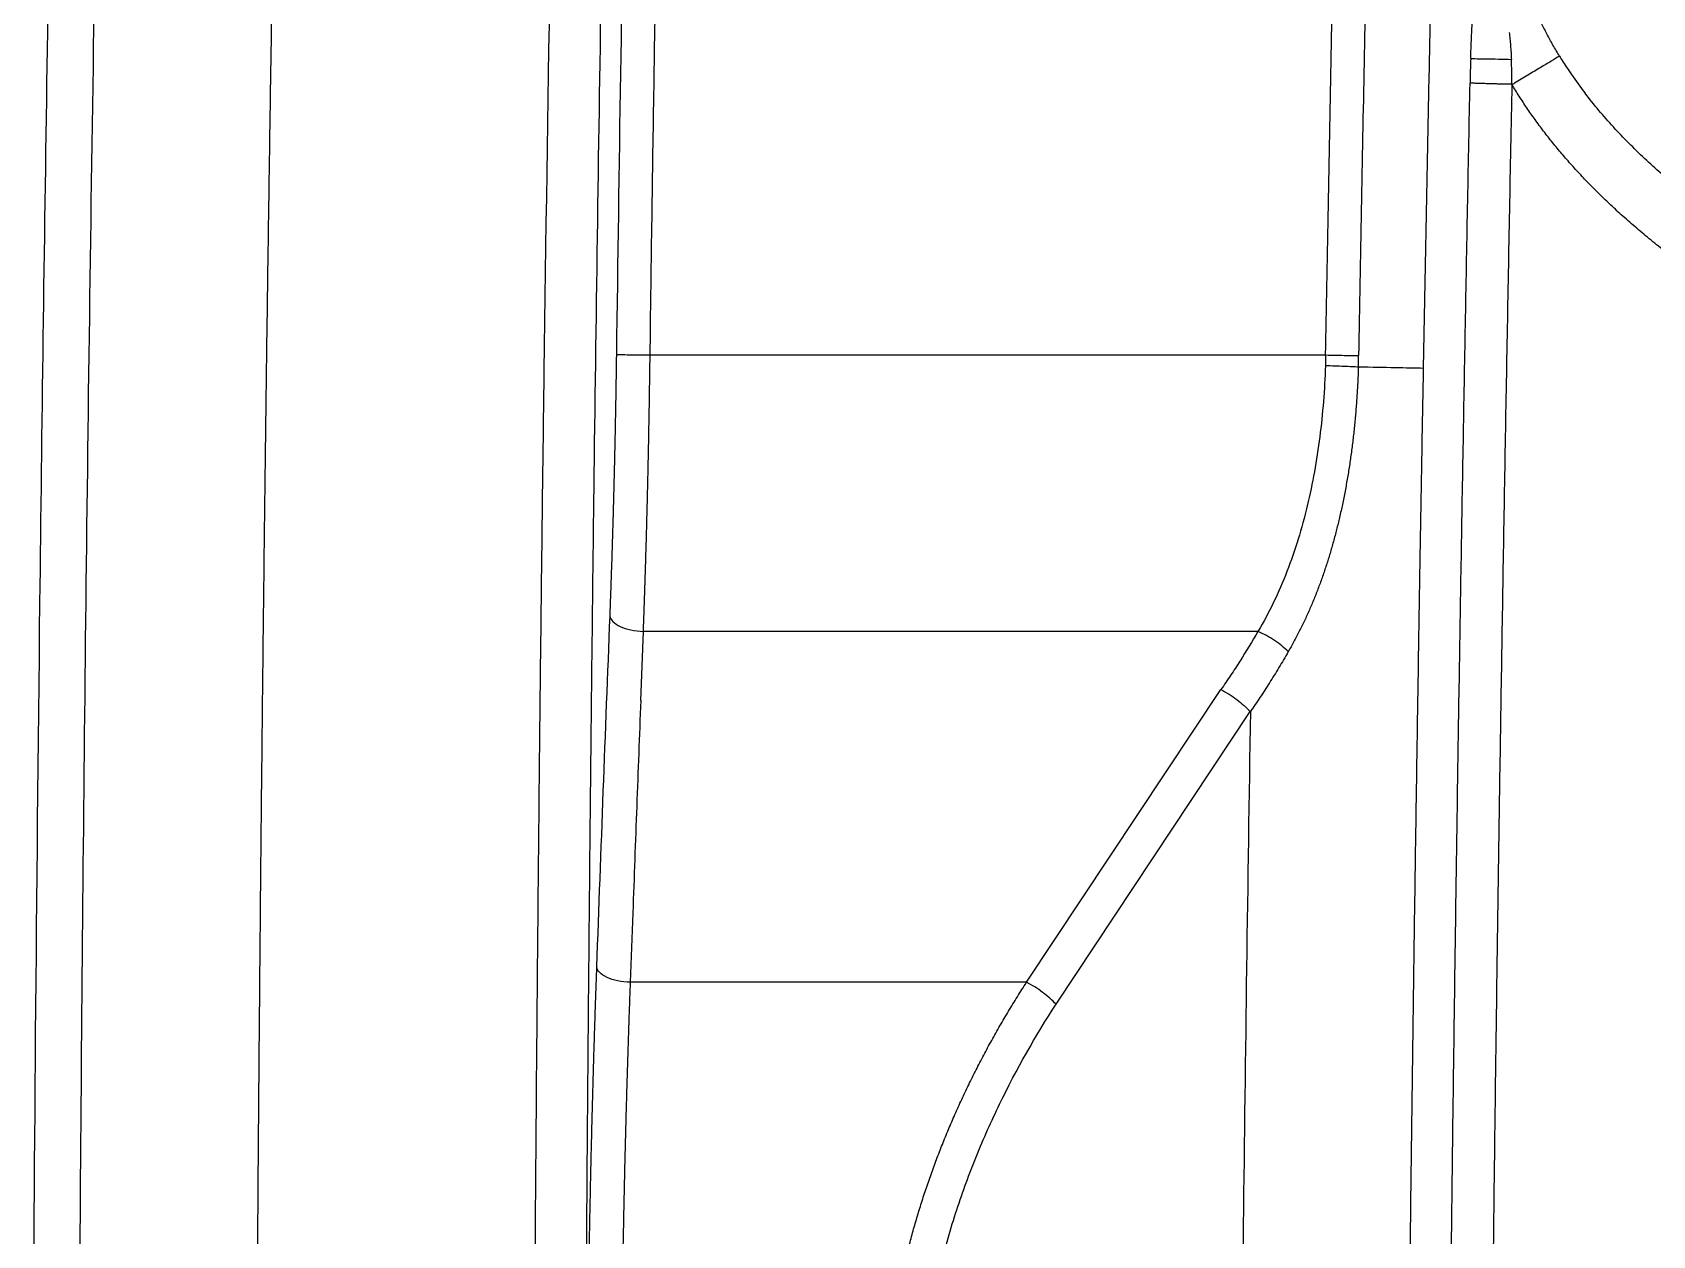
# Model space of a CAD drawing. Extents: x -50 to 28, y -10 to 124.
# Drawn here: x -50.45 to -43.59, y 47.51 to 52.61 of the extents above; entities that cross this region are included whole.
import ezdxf

# ---------------------------------------------------------------- set-up
doc = ezdxf.new("R2010")
doc.units = 0
doc.header["$MEASUREMENT"] = 0
doc.layers.add('GEOMETRY', color=2, linetype='Continuous', lineweight=25)

# ---------------------------------------------------------------- blocks, each defined once
blk = doc.blocks.new('2026 EXCURSION-ENTICE')
at = {"layer": 'GEOMETRY'}
for p, q in [((-36.3536, -27.6881), (-36.3523, -27.5952)), ((-36.3536, -27.6881), (-33.4902, -27.6881)), ((-33.4902, -27.6881), (-33.4914, -27.734)), ((-36.3932, -29.1529), (-36.3821, -28.8595)), ((-33.7773, -28.8595), (-36.3821, -28.8595)), ((-34.7579, -30.3465), (-33.9343, -29.1058)), ((-34.633, -30.4399), (-33.8095, -29.1994)), ((-36.427, -30.0519), (-36.4379, -30.3465)), ((-34.7579, -30.3466), (-36.4379, -30.3466))]:
    blk.add_line(p, q, dxfattribs=at)
for points, knots in [([(36.6428, -38.9849), (36.6428, -38.9538), (36.6428, -38.9209), (36.6428, -38.8518), (36.6428, -38.8157), (36.6428, -38.7044), (36.6428, -38.6259), (36.6429, -38.4716), (36.6429, -38.3959), (36.6429, -38.2918), (36.6429, -38.2586), (36.6429, -38.196), (36.6429, -38.1665), (36.643, -38.1112), (36.643, -38.0854), (36.643, -38.0366), (36.643, -38.0136), (36.643, -37.9686), (36.643, -37.9463), (36.643, -37.9016), (36.643, -37.8792), (36.643, -37.7674), (36.6431, -37.6779), (36.6431, -37.2302), (36.643, -36.8711), (36.6425, -36.1483), (36.642, -35.7846), (36.6407, -35.0531), (36.6397, -34.6853), (36.6362, -33.5784), (36.6327, -32.8363), (36.6258, -31.7329), (36.6232, -31.3667), (36.6174, -30.6389), (36.6143, -30.2773), (36.6073, -29.5579), (36.6036, -29.2001), (36.5954, -28.4845), (36.5909, -28.1267), (36.5766, -27.0538), (36.5657, -26.3392), (36.5282, -24.1982), (36.497, -22.7741), (36.4381, -20.634), (36.4164, -19.92), (36.3801, -18.8478), (36.3674, -18.4902), (36.3408, -17.775), (36.3267, -17.4174), (36.2972, -16.7019), (36.2818, -16.3439), (36.2492, -15.6276), (36.2321, -15.2693), (36.1961, -14.5528), (36.1772, -14.1946), (36.1373, -13.4788), (36.1163, -13.1213), (36.0491, -12.0493), (35.9987, -11.335), (35.8805, -9.9073), (35.8128, -9.1939), (35.7232, -8.3929), (35.713, -8.3039), (35.6975, -8.1705), (35.6923, -8.1261), (35.6818, -8.0371), (35.6765, -7.9925), (35.665, -7.9028), (35.6586, -7.8577), (35.6448, -7.7684), (35.6373, -7.7241), (35.6214, -7.6359), (35.6129, -7.5919), (35.5946, -7.5036), (35.5849, -7.4593), (35.4923, -7.0621), (35.374, -6.7174), (35.0708, -6.0592), (34.8858, -5.7456), (34.4563, -5.1619), (34.2117, -4.8918), (33.673, -4.4064), (33.379, -4.1911), (32.7534, -3.8241), (32.4219, -3.6725), (31.9069, -3.4974), (31.7324, -3.4478), (31.4674, -3.3867), (31.3785, -3.3686), (31.2447, -3.3449), (31.1999, -3.3375), (31.1102, -3.3239), (31.0652, -3.3177), (30.9981, -3.3092), (30.9757, -3.3065), (30.9311, -3.3012), (30.9089, -3.2986), (30.8644, -3.2933), (30.842, -3.2907), (30.7963, -3.2853), (30.7731, -3.2826), (30.702, -3.2744), (30.6528, -3.2687), (30.5544, -3.2576), (30.5054, -3.2521), (30.4346, -3.2442), (30.4114, -3.2416), (30.3659, -3.2366), (30.3436, -3.2342), (30.2768, -3.2269), (30.2323, -3.2221), (30.0987, -3.2078), (30.0097, -3.1985), (29.208, -3.1159), (28.4943, -3.0535), (27.0663, -2.9444), (26.3519, -2.8976), (25.4585, -2.8452), (25.2798, -2.835), (24.9224, -2.8152), (24.7437, -2.8055), (24.2082, -2.7773), (23.8523, -2.7596), (23.1438, -2.7258), (22.7911, -2.7098), (22.0879, -2.6794), (21.7373, -2.665), (21.0356, -2.6375), (20.6844, -2.6244), (19.9793, -2.5993), (19.6253, -2.5873), (18.9141, -2.5644), (18.5568, -2.5535), (17.8413, -2.5327), (17.4836, -2.5228), (16.41, -2.4947), (15.6939, -2.4779), (14.2607, -2.4478), (13.5436, -2.4345), (12.1094, -2.4109), (11.3923, -2.4007), (9.9589, -2.3829), (9.2426, -2.3754), (8.1688, -2.366), (7.8109, -2.3632), (7.2742, -2.3594), (7.0952, -2.3582), (6.734, -2.3559), (6.5517, -2.3549), (6.1823, -2.3529), (5.9953, -2.3519), (5.6165, -2.3502), (5.4248, -2.3494), (4.8447, -2.3471), (4.4512, -2.3459), (3.8632, -2.3443), (3.6676, -2.3438), (3.2794, -2.343), (3.0868, -2.3426), (2.7059, -2.3419), (2.5177, -2.3416), (2.1461, -2.3411), (1.9627, -2.3408), (1.5999, -2.3404), (1.4204, -2.3403), (1.0624, -2.34), (0.8835, -2.3399), (0.3468, -2.3397), (-0.0111, -2.3396), (-1.0845, -2.3399), (-1.8002, -2.3405), (-3.2315, -2.3427), (-3.9472, -2.3443), (-5.3786, -2.3489), (-6.0943, -2.352), (-7.5257, -2.3608), (-8.2412, -2.3663), (-9.6738, -2.3799), (-10.391, -2.3879), (-11.827, -2.4068), (-12.5458, -2.4177), (-13.983, -2.4426), (-14.7013, -2.4566), (-16.1362, -2.4882), (-16.8526, -2.5057), (-17.7473, -2.5302), (-17.9261, -2.5352), (-18.2839, -2.5455), (-18.4628, -2.5508), (-18.999, -2.5671), (-19.3554, -2.5785), (-20.0636, -2.6022), (-20.4155, -2.6146), (-21.1159, -2.6406), (-21.4645, -2.6541), (-22.1614, -2.6825), (-22.5098, -2.6974), (-23.2094, -2.7289), (-23.5607, -2.7454), (-24.2677, -2.7804), (-24.6234, -2.7989), (-25.1589, -2.8282), (-25.3376, -2.8382), (-25.695, -2.8589), (-25.8737, -2.8696), (-26.4099, -2.9025), (-26.7676, -2.9259), (-27.4834, -2.9761), (-27.8414, -3.0029), (-28.5569, -3.0608), (-28.9143, -3.0919), (-29.4497, -3.1421), (-29.6281, -3.1595), (-29.8954, -3.1866), (-29.9845, -3.1958), (-30.1181, -3.2099), (-30.1626, -3.2146), (-30.2294, -3.2218), (-30.2518, -3.2242), (-30.2974, -3.2291), (-30.3205, -3.2317), (-30.3913, -3.2394), (-30.4403, -3.2448), (-30.5396, -3.2559), (-30.5898, -3.2616), (-30.6878, -3.2727), (-30.7354, -3.2782), (-30.8272, -3.2889), (-30.8713, -3.2941), (-30.938, -3.302), (-30.9602, -3.3046), (-31.0049, -3.3101), (-31.0274, -3.3129), (-31.0947, -3.3217), (-31.1396, -3.3282), (-31.274, -3.3493), (-31.3632, -3.3657), (-31.8068, -3.4586), (-32.154, -3.5691), (-32.8192, -3.8576), (-33.1371, -4.0356), (-33.7306, -4.4522), (-34.0061, -4.6908), (-34.5034, -5.2184), (-34.7251, -5.5074), (-35.1057, -6.1243), (-35.2647, -6.4521), (-35.4513, -6.9629), (-35.5048, -7.1361), (-35.5721, -7.4008), (-35.5923, -7.4898), (-35.6191, -7.6236), (-35.6274, -7.6682), (-35.6391, -7.7352), (-35.6429, -7.7576), (-35.6501, -7.8023), (-35.6536, -7.8248), (-35.6601, -7.8689), (-35.6632, -7.8904), (-35.669, -7.9335), (-35.6718, -7.9552), (-35.6773, -7.9995), (-35.68, -8.022), (-35.6853, -8.0666), (-35.6879, -8.0888), (-35.701, -8.1998), (-35.7113, -8.2888), (-35.7416, -8.5557), (-35.7611, -8.7338), (-35.8548, -9.6244), (-35.9185, -10.3381), (-36.0299, -11.7663), (-36.0776, -12.4807), (-36.163, -13.9102), (-36.2007, -14.6252), (-36.2697, -16.0552), (-36.3009, -16.7704), (-36.3576, -18.2009), (-36.3831, -18.9162), (-36.4295, -20.3451), (-36.4503, -21.0586), (-36.488, -22.4845), (-36.5049, -23.1969), (-36.5351, -24.6223), (-36.5485, -25.3353), (-36.5723, -26.7631), (-36.5827, -27.478), (-36.5939, -28.3724), (-36.5961, -28.5513), (-36.6003, -28.9091), (-36.6023, -29.088), (-36.608, -29.6253), (-36.6116, -29.9845), (-36.618, -30.7077), (-36.621, -31.0717), (-36.6263, -31.8041), (-36.6286, -32.1726), (-36.6349, -33.2816), (-36.6379, -34.0258), (-36.6409, -35.1326), (-36.6416, -35.4999), (-36.6426, -36.2298), (-36.6429, -36.5923), (-36.6431, -37.3131), (-36.6431, -37.6713), (-36.643, -38.0739), (-36.643, -38.1187), (-36.643, -38.2079), (-36.6429, -38.2521), (-36.6429, -38.3384), (-36.6429, -38.3806), (-36.6429, -38.4626), (-36.6429, -38.5024), (-36.6428, -38.6188), (-36.6428, -38.6921), (-36.6428, -38.8373), (-36.6428, -38.9094), (-36.6428, -38.9849)], [0, 0, 0, 0, 0.000488, 0.000488, 0.000977, 0.000977, 0.001953, 0.001953, 0.00293, 0.00293, 0.003418, 0.003418, 0.003906, 0.003906, 0.004395, 0.004395, 0.004883, 0.004883, 0.005371, 0.005371, 0.005859, 0.005859, 0.007813, 0.007813, 0.015625, 0.015625, 0.023438, 0.023438, 0.03125, 0.03125, 0.046875, 0.046875, 0.054688, 0.054688, 0.0625, 0.0625, 0.070313, 0.070313, 0.078125, 0.078125, 0.09375, 0.09375, 0.125, 0.125, 0.140625, 0.140625, 0.148438, 0.148438, 0.15625, 0.15625, 0.164063, 0.164063, 0.171875, 0.171875, 0.179688, 0.179688, 0.1875, 0.1875, 0.203125, 0.203125, 0.21875, 0.21875, 0.220703, 0.220703, 0.22168, 0.22168, 0.222656, 0.222656, 0.223633, 0.223633, 0.224609, 0.224609, 0.225586, 0.225586, 0.226563, 0.226563, 0.234375, 0.234375, 0.242188, 0.242188, 0.25, 0.25, 0.257813, 0.257813, 0.265625, 0.265625, 0.269531, 0.269531, 0.271484, 0.271484, 0.272461, 0.272461, 0.273438, 0.273438, 0.273926, 0.273926, 0.274414, 0.274414, 0.274902, 0.274902, 0.275391, 0.275391, 0.276367, 0.276367, 0.277344, 0.277344, 0.277832, 0.277832, 0.27832, 0.27832, 0.279297, 0.279297, 0.28125, 0.28125, 0.296875, 0.296875, 0.3125, 0.3125, 0.316406, 0.316406, 0.320313, 0.320313, 0.328125, 0.328125, 0.335938, 0.335938, 0.34375, 0.34375, 0.351563, 0.351563, 0.359375, 0.359375, 0.367188, 0.367188, 0.375, 0.375, 0.390625, 0.390625, 0.40625, 0.40625, 0.421875, 0.421875, 0.4375, 0.4375, 0.445313, 0.445313, 0.449219, 0.449219, 0.453125, 0.453125, 0.457031, 0.457031, 0.460938, 0.460938, 0.46875, 0.46875, 0.472656, 0.472656, 0.476563, 0.476563, 0.480469, 0.480469, 0.484375, 0.484375, 0.488281, 0.488281, 0.492188, 0.492188, 0.5, 0.5, 0.515625, 0.515625, 0.53125, 0.53125, 0.546875, 0.546875, 0.5625, 0.5625, 0.578125, 0.578125, 0.59375, 0.59375, 0.609375, 0.609375, 0.625, 0.625, 0.628906, 0.628906, 0.632813, 0.632813, 0.640625, 0.640625, 0.648438, 0.648438, 0.65625, 0.65625, 0.664063, 0.664063, 0.671875, 0.671875, 0.679688, 0.679688, 0.683594, 0.683594, 0.6875, 0.6875, 0.695313, 0.695313, 0.703125, 0.703125, 0.710938, 0.710938, 0.714844, 0.714844, 0.716797, 0.716797, 0.717773, 0.717773, 0.718262, 0.718262, 0.71875, 0.71875, 0.719727, 0.719727, 0.720703, 0.720703, 0.72168, 0.72168, 0.722656, 0.722656, 0.723145, 0.723145, 0.723633, 0.723633, 0.724609, 0.724609, 0.726563, 0.726563, 0.734375, 0.734375, 0.742188, 0.742188, 0.75, 0.75, 0.757813, 0.757813, 0.765625, 0.765625, 0.769531, 0.769531, 0.771484, 0.771484, 0.772461, 0.772461, 0.772949, 0.772949, 0.773438, 0.773438, 0.773926, 0.773926, 0.774414, 0.774414, 0.774902, 0.774902, 0.775391, 0.775391, 0.777344, 0.777344, 0.78125, 0.78125, 0.796875, 0.796875, 0.8125, 0.8125, 0.828125, 0.828125, 0.84375, 0.84375, 0.859375, 0.859375, 0.875, 0.875, 0.890625, 0.890625, 0.90625, 0.90625, 0.921875, 0.921875, 0.925781, 0.925781, 0.929688, 0.929688, 0.9375, 0.9375, 0.945313, 0.945313, 0.953125, 0.953125, 0.96875, 0.96875, 0.976563, 0.976563, 0.984375, 0.984375, 0.992188, 0.992188, 0.993164, 0.993164, 0.994141, 0.994141, 0.995117, 0.995117, 0.996094, 0.996094, 0.998047, 0.998047, 1, 1, 1, 1]), ([(-36.8548, -34.3243), (-36.8541, -34.1318), (-36.8528, -33.7487), (-36.8503, -33.1768), (-36.8474, -32.6103), (-36.8441, -32.0492), (-36.8403, -31.4936), (-36.8361, -30.9434), (-36.8315, -30.3986), (-36.8265, -29.8593), (-36.8211, -29.3254), (-36.8153, -28.7969), (-36.809, -28.2739), (-36.7901, -26.8102), (-36.7517, -24.474), (-36.6741, -21.1765), (-36.5702, -17.9622), (-36.4635, -15.5166), (-36.3803, -13.9416), (-36.3332, -13.1206), (-36.2826, -12.3154), (-36.2257, -11.4964), (-36.1636, -10.6921), (-36.1089, -10.0578), (-36.067, -9.6089), (-36.0403, -9.3336), (-36.0129, -9.0617), (-35.9848, -8.7933), (-35.9561, -8.5284), (-35.9361, -8.353), (-35.9262, -8.2659)], [0, 0, 0, 0, 0.022135, 0.044061, 0.065779, 0.087289, 0.108591, 0.129684, 0.150568, 0.171245, 0.191713, 0.211973, 0.232024, 0.251868, 0.380332, 0.500739, 0.631215, 0.750188, 0.782265, 0.812612, 0.84476, 0.875057, 0.907031, 0.937534, 0.948272, 0.958879, 0.969355, 0.979701, 0.989915, 1, 1, 1, 1]), ([(-36.4951, -27.6862), (-36.4844, -26.8921), (-36.4719, -26.0989), (-36.4431, -24.5148), (-36.4268, -23.7237), (-36.3896, -22.1413), (-36.3687, -21.3499), (-36.3216, -19.7651), (-36.2953, -18.9715), (-36.2658, -18.1775)], [0, 0, 0, 0, 0.25, 0.25, 0.5, 0.5, 0.75, 0.75, 1, 1, 1, 1]), ([(-38.5675, -19.9957), (-38.595, -20.8855), (-38.6191, -21.7764), (-38.6614, -23.5529), (-38.6797, -24.4386), (-38.7112, -26.1967), (-38.7245, -27.0693), (-38.7468, -28.7926), (-38.7558, -29.6434), (-38.7702, -31.3111), (-38.7756, -32.1279), (-38.7816, -33.3156), (-38.7832, -33.7052), (-38.7859, -34.469), (-38.7869, -34.8432), (-38.7885, -35.5731), (-38.789, -35.9287), (-38.7897, -36.617), (-38.7898, -36.9497), (-38.7899, -37.587), (-38.7898, -37.8916), (-38.7896, -38.4662), (-38.7895, -38.7362), (-38.7895, -38.9849)], [0, 0, 0, 0, 0.125, 0.125, 0.25, 0.25, 0.375, 0.375, 0.5, 0.5, 0.625, 0.625, 0.6875, 0.6875, 0.75, 0.75, 0.8125, 0.8125, 0.875, 0.875, 0.9375, 0.9375, 1, 1, 1, 1]), ([(-37.9107, -23.6985), (-37.9136, -23.8363), (-37.9194, -24.1131), (-37.9278, -24.53), (-37.9359, -24.9503), (-37.9436, -25.3741), (-37.951, -25.8013), (-37.9582, -26.2321), (-37.965, -26.6662), (-37.9715, -27.1038), (-37.9777, -27.5449), (-37.9836, -27.9894), (-37.9891, -28.4374), (-37.9944, -28.8888), (-37.9993, -29.3437), (-38.004, -29.802), (-38.0083, -30.2638), (-38.0123, -30.729), (-38.016, -31.1977), (-38.0183, -31.5113), (-38.0194, -31.6687)], [0, 0, 0, 0, 0.0518787, 0.1041897, 0.1569332, 0.210109, 0.2637174, 0.3177583, 0.3722318, 0.4271379, 0.4824766, 0.538248, 0.5944522, 0.651089, 0.7081587, 0.7656612, 0.8235965, 0.8819648, 0.9407659, 1, 1, 1, 1]), ([(-33.4902, -27.6881), (-33.4866, -27.491), (-33.4794, -27.0921), (-33.468, -26.4872), (-33.4561, -25.869), (-33.4435, -25.2373), (-33.4349, -24.8118), (-33.4305, -24.5967)], [0, 0, 0, 0, 0.191343, 0.387015, 0.587015, 0.791343, 1, 1, 1, 1]), ([(-33.2906, -24.5997), (-33.2948, -24.8051), (-33.3033, -25.2163), (-33.3156, -25.8335), (-33.3276, -26.4517), (-33.3393, -27.0709), (-33.3468, -27.4839), (-33.3505, -27.6906)], [0, 0, 0, 0, 0.199391, 0.399086, 0.599086, 0.79939, 1, 1, 1, 1]), ([(-33.0095, -24.6061), (-33.0128, -24.7383), (-33.0192, -25.0023), (-33.0285, -25.3977), (-33.0374, -25.7919), (-33.046, -26.1848), (-33.0542, -26.5765), (-33.0621, -26.967), (-33.0696, -27.3562), (-33.0744, -27.6153), (-33.0768, -27.7447)], [0, 0, 0, 0, 0.126386, 0.252376, 0.377969, 0.503167, 0.627969, 0.752375, 0.876385, 1, 1, 1, 1]), ([(-32.8755, -26.4319), (-32.8752, -26.4248), (-32.8747, -26.4092), (-32.8738, -26.384), (-32.8726, -26.3548), (-32.8711, -26.3217), (-32.8695, -26.2846), (-32.8675, -26.2436), (-32.8654, -26.1987), (-32.863, -26.1498), (-32.8604, -26.097), (-32.8575, -26.0403), (-32.8555, -26.0011), (-32.8545, -25.9809)], [0, 0, 0, 0, 0.047163, 0.103066, 0.167714, 0.241111, 0.323259, 0.41416, 0.513816, 0.622227, 0.739394, 0.865319, 1, 1, 1, 1]), ([(-32.4989, -26.4217), (-32.5037, -26.4139), (-32.5131, -26.3983), (-32.5267, -26.3747), (-32.5399, -26.351), (-32.5527, -26.3272), (-32.565, -26.3034), (-32.5769, -26.2794), (-32.5884, -26.2554), (-32.5995, -26.2314), (-32.6101, -26.2072), (-32.6168, -26.191), (-32.6202, -26.1829)], [0, 0, 0, 0, 0.1022967, 0.2040143, 0.3051778, 0.4058131, 0.5059468, 0.6056056, 0.704816, 0.8036025, 0.9019891, 1, 1, 1, 1]), ([(-32.7122, -26.3209), (-32.7112, -26.3302), (-32.7093, -26.3488), (-32.7068, -26.3772), (-32.7045, -26.406), (-32.7034, -26.4255), (-32.7029, -26.4353)], [0, 0, 0, 0, 0.243119, 0.490791, 0.743059, 1, 1, 1, 1]), ([(-32.8755, -26.4319), (-32.869, -26.432), (-32.8599, -26.4321), (-32.8372, -26.4325), (-32.8235, -26.4327), (-32.7929, -26.4332), (-32.7759, -26.4335), (-32.7403, -26.4343), (-32.7216, -26.4348), (-32.7029, -26.4353)], [0, 0, 0, 0, 0.25, 0.25, 0.5, 0.5, 0.75, 0.75, 1, 1, 1, 1]), ([(-32.7016, -26.4749), (-32.7018, -26.4681), (-32.7021, -26.4549), (-32.7026, -26.4417), (-32.7029, -26.4353)], [0, 0, 0, 0, 0.514092, 1, 1, 1, 1]), ([(-32.499, -26.4218), (-32.509, -26.4278), (-32.521, -26.435), (-32.5485, -26.4515), (-32.5639, -26.4607), (-32.5805, -26.4706)], [0, 0, 0, 0, 0.5, 0.5, 1, 1, 1, 1]), ([(-32.4989, -26.4218), (-32.495, -26.428), (-32.4857, -26.4429), (-32.4691, -26.4687), (-32.456, -26.488), (-32.4486, -26.4988)], [0, 0, 0, 0, 0.239571, 0.57327, 1, 1, 1, 1]), ([(-32.7011, -26.5411), (-32.7011, -26.5357), (-32.701, -26.5248), (-32.701, -26.5084), (-32.7012, -26.4917), (-32.7014, -26.4805), (-32.7016, -26.4749)], [0, 0, 0, 0, 0.2440811, 0.4920376, 0.7439787, 1, 1, 1, 1]), ([(-32.5805, -26.4706), (-32.5971, -26.4806), (-32.615, -26.4913), (-32.652, -26.5135), (-32.6712, -26.525), (-32.6905, -26.5365)], [0, 0, 0, 0, 0.5, 0.5, 1, 1, 1, 1]), ([(-32.9954, -37.9016), (-32.9954, -37.7518), (-32.9955, -37.4515), (-32.995, -37), (-32.9941, -36.5464), (-32.9927, -36.0907), (-32.991, -35.6329), (-32.9889, -35.173), (-32.9863, -34.7109), (-32.9833, -34.2468), (-32.9799, -33.7806), (-32.976, -33.3123), (-32.9718, -32.8419), (-32.9671, -32.3694), (-32.962, -31.8948), (-32.9565, -31.418), (-32.9506, -30.9392), (-32.9442, -30.4583), (-32.9375, -29.9753), (-32.9303, -29.4902), (-32.9227, -29.0029), (-32.9146, -28.5136), (-32.9062, -28.0222), (-32.8973, -27.5287), (-32.8881, -27.0331), (-32.8816, -26.7019), (-32.8783, -26.536)], [0, 0, 0, 0, 0.039538, 0.079262, 0.11917, 0.159263, 0.199541, 0.240004, 0.280652, 0.321485, 0.362503, 0.403706, 0.445094, 0.486668, 0.528426, 0.57037, 0.612499, 0.654813, 0.697313, 0.739998, 0.782868, 0.825923, 0.869164, 0.912591, 0.956203, 1, 1, 1, 1]), ([(-32.7011, -26.5411), (-32.702, -26.541), (-32.704, -26.541), (-32.7073, -26.541), (-32.7113, -26.5409), (-32.716, -26.5408), (-32.7213, -26.5406), (-32.7272, -26.5405), (-32.7338, -26.5403), (-32.7411, -26.5402), (-32.7489, -26.54), (-32.7572, -26.5398), (-32.7661, -26.5395), (-32.7754, -26.5393), (-32.7851, -26.539), (-32.7952, -26.5387), (-32.8054, -26.5384), (-32.8158, -26.5381), (-32.8261, -26.5378), (-32.8363, -26.5375), (-32.8462, -26.5372), (-32.8556, -26.5369), (-32.8642, -26.5366), (-32.8721, -26.5363), (-32.8762, -26.5361), (-32.8783, -26.536)], [0, 0, 0, 0, 0.01151, 0.025926, 0.04325, 0.063481, 0.086619, 0.112663, 0.141613, 0.173469, 0.20823, 0.245896, 0.286468, 0.329946, 0.376331, 0.425623, 0.477823, 0.53293, 0.590944, 0.651863, 0.715684, 0.782405, 0.852028, 0.924555, 1, 1, 1, 1]), ([(-32.7011, -26.5411), (-32.7046, -26.7187), (-32.7116, -27.0731), (-32.7214, -27.6034), (-32.7308, -28.1312), (-32.7398, -28.6565), (-32.7482, -29.1792), (-32.7562, -29.6994), (-32.7637, -30.2171), (-32.7707, -30.7322), (-32.7772, -31.2448), (-32.7832, -31.7549), (-32.79, -32.3688), (-32.797, -33.0852), (-32.8037, -33.9031), (-32.8093, -34.7148), (-32.8135, -35.5202), (-32.8164, -36.3195), (-32.8182, -37.1126), (-32.8183, -37.6393), (-32.8183, -37.9016)], [0, 0, 0, 0, 0.046911, 0.093599, 0.140063, 0.186302, 0.232318, 0.278111, 0.323679, 0.369024, 0.414145, 0.459043, 0.503717, 0.576249, 0.648237, 0.719679, 0.790576, 0.860929, 0.930737, 1, 1, 1, 1]), ([(-32.6957, -26.5395), (-32.6968, -26.5399), (-32.6985, -26.5407), (-32.7003, -26.541), (-32.7011, -26.5411)], [0, 0, 0, 0, 0.592897, 1, 1, 1, 1]), ([(-32.4887, -26.8359), (-32.4954, -26.8279), (-32.5088, -26.8121), (-32.5284, -26.788), (-32.5476, -26.7639), (-32.5664, -26.7396), (-32.5847, -26.7152), (-32.6026, -26.6907), (-32.6201, -26.6661), (-32.6372, -26.6413), (-32.6538, -26.6165), (-32.67, -26.5915), (-32.6858, -26.5664), (-32.696, -26.5495), (-32.7011, -26.5411)], [0, 0, 0, 0, 0.085761, 0.17103, 0.255822, 0.340152, 0.424034, 0.507484, 0.590518, 0.673151, 0.755399, 0.837279, 0.918807, 1, 1, 1, 1]), ([(-32.6957, -26.5395), (-32.695, -26.5391), (-32.6932, -26.5381), (-32.6914, -26.5371), (-32.6905, -26.5365)], [0, 0, 0, 0, 0.427342, 1, 1, 1, 1]), ([(-32.2372, -27.0937), (-32.2456, -27.0861), (-32.2623, -27.0709), (-32.287, -27.0478), (-32.3112, -27.0246), (-32.335, -27.0014), (-32.3583, -26.9781), (-32.3812, -26.9546), (-32.4036, -26.9311), (-32.4256, -26.9074), (-32.4471, -26.8837), (-32.4681, -26.8599), (-32.4819, -26.8439), (-32.4887, -26.8359)], [0, 0, 0, 0, 0.094454, 0.188162, 0.281136, 0.373387, 0.464929, 0.555773, 0.645933, 0.735422, 0.824254, 0.912442, 1, 1, 1, 1]), ([(-31.6665, -27.5176), (-31.6793, -27.5096), (-31.7048, -27.4936), (-31.7426, -27.4692), (-31.7798, -27.4448), (-31.8164, -27.4203), (-31.8524, -27.3957), (-31.8878, -27.371), (-31.9226, -27.3463), (-31.9568, -27.3214), (-31.9903, -27.2965), (-32.0233, -27.2715), (-32.0557, -27.2464), (-32.0874, -27.2212), (-32.1186, -27.1959), (-32.1491, -27.1705), (-32.179, -27.145), (-32.2084, -27.1195), (-32.2276, -27.1023), (-32.2372, -27.0937)], [0, 0, 0, 0, 0.063807, 0.126963, 0.189473, 0.251342, 0.312576, 0.37318, 0.433159, 0.49252, 0.551268, 0.609411, 0.666953, 0.723903, 0.780266, 0.83605, 0.891262, 0.945909, 1, 1, 1, 1]), ([(-36.5013, -28.0462), (-36.5011, -28.0364), (-36.5007, -28.0168), (-36.5001, -27.9873), (-36.4995, -27.9577), (-36.499, -27.9282), (-36.4984, -27.8987), (-36.4979, -27.8691), (-36.4974, -27.8395), (-36.4969, -27.8099), (-36.4965, -27.7803), (-36.496, -27.7507), (-36.4957, -27.731), (-36.4956, -27.7211)], [0, 0, 0, 0, 0.091275, 0.182437, 0.273498, 0.364471, 0.455372, 0.546213, 0.637008, 0.72777, 0.818514, 0.909253, 1, 1, 1, 1]), ([(-36.4956, -27.7211), (-36.4955, -27.7153), (-36.4953, -27.7037), (-36.4952, -27.692), (-36.4951, -27.6862)], [0, 0, 0, 0, 0.4999414, 1, 1, 1, 1]), ([(-36.4951, -27.6862), (-36.4941, -27.6862), (-36.4897, -27.6863), (-36.4747, -27.6865), (-36.4641, -27.6866), (-36.438, -27.687), (-36.4227, -27.6872), (-36.3894, -27.6877), (-36.3715, -27.6879), (-36.3536, -27.6881)], [0, 0, 0, 0, 0.25, 0.25, 0.5, 0.5, 0.75, 0.75, 1, 1, 1, 1]), ([(-36.382, -28.8594), (-36.3816, -28.85), (-36.3809, -28.8312), (-36.3799, -28.8028), (-36.3789, -28.7742), (-36.3779, -28.7456), (-36.3769, -28.7169), (-36.3759, -28.6881), (-36.375, -28.6592), (-36.3741, -28.6302), (-36.3732, -28.6011), (-36.3723, -28.572), (-36.3714, -28.5428), (-36.3705, -28.5136), (-36.3697, -28.4842), (-36.3689, -28.4549), (-36.368, -28.4255), (-36.3673, -28.396), (-36.3665, -28.3665), (-36.3657, -28.337), (-36.365, -28.3074), (-36.3643, -28.2778), (-36.3636, -28.2483), (-36.3629, -28.2186), (-36.3622, -28.189), (-36.3616, -28.1594), (-36.3609, -28.1298), (-36.3603, -28.1001), (-36.3597, -28.0705), (-36.3592, -28.0409), (-36.3586, -28.0113), (-36.3581, -27.9818), (-36.3575, -27.9522), (-36.357, -27.9227), (-36.3565, -27.8933), (-36.3561, -27.8638), (-36.3556, -27.8344), (-36.3552, -27.8051), (-36.3547, -27.7757), (-36.3543, -27.7465), (-36.3539, -27.7173), (-36.3537, -27.6978), (-36.3536, -27.6881)], [0, 0, 0, 0, 0.0260391, 0.0520249, 0.0779572, 0.1038363, 0.1296619, 0.1554342, 0.1811532, 0.2068189, 0.2324312, 0.2579902, 0.2834959, 0.3089483, 0.3343473, 0.3596931, 0.3849856, 0.4102248, 0.4354108, 0.4605434, 0.4856229, 0.510649, 0.5356219, 0.5605416, 0.585408, 0.6102213, 0.6349813, 0.659688, 0.6843416, 0.708942, 0.7334892, 0.7579832, 0.7824241, 0.8068117, 0.8311462, 0.8554276, 0.8796558, 0.9038309, 0.9279528, 0.9520217, 0.9760374, 1, 1, 1, 1]), ([(-33.3517, -27.7396), (-33.3674, -27.7387), (-33.3885, -27.7378), (-33.4369, -27.7358), (-33.4641, -27.7349), (-33.4914, -27.734)], [0, 0, 0, 0, 0.5, 0.5, 1, 1, 1, 1]), ([(-33.4902, -27.6881), (-33.4629, -27.6886), (-33.4357, -27.6891), (-33.3873, -27.69), (-33.3662, -27.6904), (-33.3505, -27.6906)], [0, 0, 0, 0, 0.5, 0.5, 1, 1, 1, 1]), ([(-33.3517, -27.7396), (-33.3521, -27.7495), (-33.3527, -27.7693), (-33.3541, -27.7989), (-33.3556, -27.8285), (-33.3574, -27.858), (-33.3594, -27.8874), (-33.3616, -27.9168), (-33.3641, -27.9461), (-33.3668, -27.9754), (-33.3698, -28.0046), (-33.373, -28.0338), (-33.3753, -28.0531), (-33.3765, -28.0628)], [0, 0, 0, 0, 0.091255, 0.182384, 0.273408, 0.364345, 0.455212, 0.546029, 0.636814, 0.727586, 0.818362, 0.90916, 1, 1, 1, 1]), ([(-33.3517, -27.7396), (-33.3515, -27.7313), (-33.351, -27.715), (-33.3507, -27.6987), (-33.3505, -27.6906)], [0, 0, 0, 0, 0.509157, 1, 1, 1, 1]), ([(-33.0768, -27.7447), (-33.1105, -27.744), (-33.1505, -27.7433), (-33.2424, -27.7416), (-33.2944, -27.7407), (-33.3517, -27.7396)], [0, 0, 0, 0, 0.5, 0.5, 1, 1, 1, 1]), ([(-33.0768, -27.7447), (-33.079, -27.8725), (-33.0839, -28.1415), (-33.0911, -28.5648), (-33.0959, -28.8603), (-33.0984, -29.0146)], [0, 0, 0, 0, 0.302074, 0.635408, 1, 1, 1, 1]), ([(-36.5066, -28.2719), (-36.5063, -28.2626), (-36.5059, -28.244), (-36.5052, -28.216), (-36.5045, -28.1879), (-36.5038, -28.1597), (-36.5032, -28.1314), (-36.5025, -28.1031), (-36.5019, -28.0747), (-36.5015, -28.0557), (-36.5013, -28.0462)], [0, 0, 0, 0, 0.124932, 0.2498492, 0.3747688, 0.4997078, 0.6246833, 0.7497125, 0.8748124, 1, 1, 1, 1]), ([(-33.3765, -28.0628), (-33.3777, -28.0726), (-33.3802, -28.0921), (-33.3842, -28.1212), (-33.3884, -28.1502), (-33.3929, -28.179), (-33.3976, -28.2077), (-33.4026, -28.2363), (-33.4078, -28.2647), (-33.4133, -28.293), (-33.4191, -28.3211), (-33.4251, -28.3491), (-33.4294, -28.3677), (-33.4315, -28.3769)], [0, 0, 0, 0, 0.091509, 0.182842, 0.274018, 0.365056, 0.455975, 0.546792, 0.637526, 0.728196, 0.818819, 0.909415, 1, 1, 1, 1]), ([(-36.5127, -28.4869), (-36.5124, -28.4767), (-36.5117, -28.4564), (-36.5108, -28.4258), (-36.5099, -28.3951), (-36.5091, -28.3644), (-36.5082, -28.3337), (-36.5074, -28.3028), (-36.5069, -28.2822), (-36.5066, -28.2719)], [0, 0, 0, 0, 0.143858, 0.287344, 0.430479, 0.573289, 0.715796, 0.858025, 1, 1, 1, 1]), ([(-33.5682, -28.3274), (-33.5912, -28.4233), (-33.6196, -28.5165), (-33.6889, -28.6949), (-33.7297, -28.78), (-33.7773, -28.8595)], [0, 0, 0, 0, 0.5, 0.5, 1, 1, 1, 1]), ([(-33.4315, -28.3769), (-33.4335, -28.3855), (-33.4376, -28.4027), (-33.4439, -28.4283), (-33.4505, -28.4537), (-33.4573, -28.479), (-33.4644, -28.504), (-33.4717, -28.5289), (-33.4792, -28.5535), (-33.487, -28.578), (-33.495, -28.6023), (-33.5033, -28.6265), (-33.5119, -28.6504), (-33.5178, -28.6662), (-33.5207, -28.6741)], [0, 0, 0, 0, 0.0841, 0.168013, 0.251753, 0.335335, 0.418772, 0.502081, 0.585273, 0.668365, 0.75137, 0.834301, 0.917173, 1, 1, 1, 1]), ([(-36.5143, -28.5382), (-36.514, -28.5297), (-36.5135, -28.5126), (-36.513, -28.4955), (-36.5127, -28.4869)], [0, 0, 0, 0, 0.500002, 1, 1, 1, 1]), ([(-36.5234, -28.7941), (-36.523, -28.7847), (-36.5223, -28.7661), (-36.5212, -28.7379), (-36.5202, -28.7097), (-36.5192, -28.6814), (-36.5181, -28.653), (-36.5172, -28.6244), (-36.5162, -28.5958), (-36.5152, -28.5671), (-36.5146, -28.5478), (-36.5143, -28.5382)], [0, 0, 0, 0, 0.112043, 0.223814, 0.335329, 0.446605, 0.557659, 0.668508, 0.77917, 0.889661, 1, 1, 1, 1]), ([(-33.5207, -28.6741), (-33.5238, -28.6821), (-33.5299, -28.6981), (-33.5394, -28.7219), (-33.5492, -28.7454), (-33.5592, -28.7687), (-33.5695, -28.7917), (-33.58, -28.8144), (-33.5908, -28.8369), (-33.6019, -28.8591), (-33.6133, -28.8811), (-33.6249, -28.9028), (-33.6368, -28.9243), (-33.645, -28.9384), (-33.6491, -28.9454)], [0, 0, 0, 0, 0.084402, 0.168563, 0.252496, 0.336217, 0.419739, 0.503076, 0.586243, 0.669254, 0.752121, 0.834859, 0.917481, 1, 1, 1, 1]), ([(-36.5237, -28.794), (-36.5229, -28.8022), (-36.5186, -28.8104), (-36.5037, -28.8257), (-36.4931, -28.8328), (-36.4671, -28.8448), (-36.4517, -28.8498), (-36.4182, -28.8569), (-36.4002, -28.859), (-36.3821, -28.8595)], [0, 0, 0, 0, 0.25, 0.25, 0.5, 0.5, 0.75, 0.75, 1, 1, 1, 1]), ([(-33.7773, -28.8595), (-33.8017, -28.9017), (-33.827, -28.9434), (-33.8662, -29.0051), (-33.8795, -29.0255), (-33.9066, -29.066), (-33.9204, -29.0861), (-33.9343, -29.1058)], [0, 0, 0, 0, 0.5, 0.5, 0.75, 0.75, 1, 1, 1, 1]), ([(-33.6491, -28.9454), (-33.6648, -28.9293), (-33.6845, -28.913), (-33.7286, -28.8835), (-33.753, -28.8702), (-33.7773, -28.8595)], [0, 0, 0, 0, 0.5, 0.5, 1, 1, 1, 1]), ([(-33.6491, -28.9454), (-33.6556, -28.9568), (-33.6686, -28.9793), (-33.6884, -29.0127), (-33.7083, -29.0454), (-33.7283, -29.0775), (-33.7484, -29.1089), (-33.7686, -29.1397), (-33.7889, -29.1698), (-33.8026, -29.1896), (-33.8094, -29.1994)], [0, 0, 0, 0, 0.131225, 0.260663, 0.388318, 0.514193, 0.638295, 0.760626, 0.881192, 1, 1, 1, 1]), ([(-33.0984, -29.0146), (-33.1006, -29.1565), (-33.1051, -29.4395), (-33.1114, -29.8628), (-33.1154, -30.1442), (-33.1174, -30.2845)], [0, 0, 0, 0, 0.335235, 0.668568, 1, 1, 1, 1]), ([(-33.9343, -29.1058), (-33.9111, -29.1181), (-33.888, -29.1328), (-33.8452, -29.1648), (-33.8257, -29.1822), (-33.8094, -29.1994)], [0, 0, 0, 0, 0.5, 0.5, 1, 1, 1, 1]), ([(-36.3932, -29.1529), (-36.3989, -29.3023), (-36.4103, -29.6019), (-36.4214, -29.9016), (-36.427, -30.0519)], [0, 0, 0, 0, 0.49843, 1, 1, 1, 1]), ([(-36.5947, -30.7593), (-36.5943, -30.7457), (-36.5935, -30.7186), (-36.5923, -30.678), (-36.5911, -30.6376), (-36.5899, -30.5974), (-36.5887, -30.5573), (-36.5874, -30.5174), (-36.5861, -30.4776), (-36.5848, -30.438), (-36.5834, -30.3986), (-36.5821, -30.3593), (-36.5807, -30.3202), (-36.5798, -30.2943), (-36.5793, -30.2813)], [0, 0, 0, 0, 0.083374, 0.166714, 0.250028, 0.333323, 0.416608, 0.499891, 0.58318, 0.666483, 0.749809, 0.833165, 0.916559, 1, 1, 1, 1]), ([(-36.4379, -30.3465), (-36.4559, -30.346), (-36.474, -30.3439), (-36.5074, -30.3369), (-36.5229, -30.3319), (-36.549, -30.3199), (-36.5596, -30.3129), (-36.5745, -30.2976), (-36.5788, -30.2895), (-36.5796, -30.2813)], [0, 0, 0, 0, 0.25, 0.25, 0.5, 0.5, 0.75, 0.75, 1, 1, 1, 1]), ([(-36.4379, -30.3466), (-36.4383, -30.3583), (-36.4392, -30.3817), (-36.4405, -30.4169), (-36.4417, -30.4522), (-36.443, -30.4876), (-36.4442, -30.5232), (-36.4454, -30.5588), (-36.4465, -30.5946), (-36.4477, -30.6304), (-36.4488, -30.6664), (-36.4499, -30.7025), (-36.451, -30.7386), (-36.4521, -30.7749), (-36.4532, -30.8112), (-36.4542, -30.8476), (-36.4552, -30.8841), (-36.4562, -30.9207), (-36.4572, -30.9573), (-36.4581, -30.994), (-36.4591, -31.0308), (-36.46, -31.0677), (-36.4609, -31.1046), (-36.4618, -31.1415), (-36.4626, -31.1785), (-36.4635, -31.2156), (-36.4643, -31.2527), (-36.4651, -31.2899), (-36.4659, -31.3271), (-36.4666, -31.3643), (-36.4673, -31.4016), (-36.4681, -31.4389), (-36.4688, -31.4762), (-36.4694, -31.5136), (-36.4701, -31.551), (-36.4707, -31.5884), (-36.4713, -31.6258), (-36.4719, -31.6632), (-36.4725, -31.7007), (-36.4731, -31.7381), (-36.4736, -31.7756), (-36.4741, -31.813), (-36.4746, -31.8505), (-36.4751, -31.888), (-36.4756, -31.9254), (-36.476, -31.9628), (-36.4764, -32.0003), (-36.4768, -32.0377), (-36.4772, -32.0751), (-36.4776, -32.1124), (-36.4779, -32.1498), (-36.4782, -32.1871), (-36.4785, -32.2244), (-36.4788, -32.2616), (-36.479, -32.2864), (-36.479, -32.2988)], [0, 0, 0, 0, 0.019375, 0.038731, 0.058067, 0.077384, 0.096681, 0.115958, 0.135216, 0.154455, 0.173673, 0.192872, 0.212052, 0.231212, 0.250353, 0.269474, 0.288575, 0.307657, 0.326719, 0.345762, 0.364786, 0.383789, 0.402774, 0.421739, 0.440684, 0.45961, 0.478516, 0.497403, 0.51627, 0.535118, 0.553947, 0.572756, 0.591545, 0.610315, 0.629066, 0.647797, 0.666509, 0.685201, 0.703874, 0.722527, 0.741161, 0.759776, 0.778371, 0.796946, 0.815503, 0.83404, 0.852557, 0.871055, 0.889534, 0.907994, 0.926434, 0.944854, 0.963256, 0.981637, 1, 1, 1, 1]), ([(-35.1955, -31.257), (-35.192, -31.2463), (-35.1849, -31.2249), (-35.174, -31.193), (-35.1628, -31.1611), (-35.1513, -31.1292), (-35.1394, -31.0973), (-35.1272, -31.0655), (-35.1147, -31.0337), (-35.1019, -31.0019), (-35.0888, -30.9702), (-35.0753, -30.9385), (-35.0615, -30.9068), (-35.0474, -30.8752), (-35.0329, -30.8436), (-35.0182, -30.8121), (-35.0031, -30.7807), (-34.9877, -30.7492), (-34.9719, -30.7179), (-34.9559, -30.6866), (-34.9395, -30.6553), (-34.9228, -30.6241), (-34.9058, -30.593), (-34.8884, -30.5619), (-34.8707, -30.5309), (-34.8528, -30.5), (-34.8344, -30.4692), (-34.8158, -30.4384), (-34.7968, -30.4077), (-34.7776, -30.3771), (-34.7645, -30.3568), (-34.7579, -30.3466)], [0, 0, 0, 0, 0.032372, 0.064876, 0.097513, 0.130287, 0.163199, 0.196252, 0.229448, 0.262788, 0.296276, 0.329914, 0.363702, 0.397644, 0.431742, 0.465997, 0.500412, 0.534988, 0.569727, 0.604631, 0.639703, 0.674943, 0.710355, 0.745938, 0.781696, 0.81763, 0.853742, 0.890033, 0.926506, 0.963161, 1, 1, 1, 1]), ([(-34.6329, -30.4399), (-34.6492, -30.4227), (-34.6688, -30.4054), (-34.7116, -30.3734), (-34.7347, -30.3587), (-34.7579, -30.3465)], [0, 0, 0, 0, 0.5, 0.5, 1, 1, 1, 1]), ([(-33.1174, -30.2845), (-33.1193, -30.4271), (-33.1232, -30.7118), (-33.1287, -31.1379), (-33.1338, -31.562), (-33.1386, -31.9843), (-33.1431, -32.4047), (-33.1458, -32.6843), (-33.1472, -32.8238)], [0, 0, 0, 0, 0.168536, 0.336324, 0.503364, 0.669657, 0.835202, 1, 1, 1, 1]), ([(-36.6068, -31.2577), (-36.6065, -31.2437), (-36.606, -31.2156), (-36.6051, -31.1736), (-36.6041, -31.1317), (-36.6032, -31.0899), (-36.6022, -31.0482), (-36.6012, -31.0067), (-36.6002, -30.9652), (-36.5991, -30.9238), (-36.598, -30.8825), (-36.597, -30.8413), (-36.5958, -30.8002), (-36.5951, -30.773), (-36.5947, -30.7593)], [0, 0, 0, 0, 0.083181, 0.166363, 0.249555, 0.332765, 0.415999, 0.499266, 0.582574, 0.66593, 0.749343, 0.832821, 0.91637, 1, 1, 1, 1]), ([(-36.6155, -31.7731), (-36.6153, -31.7586), (-36.6149, -31.7296), (-36.6143, -31.6861), (-36.6137, -31.6428), (-36.613, -31.5996), (-36.6123, -31.5565), (-36.6116, -31.5135), (-36.6109, -31.4706), (-36.6101, -31.4278), (-36.6093, -31.3851), (-36.6085, -31.3426), (-36.6077, -31.3001), (-36.6071, -31.2719), (-36.6068, -31.2577)], [0, 0, 0, 0, 0.0837319, 0.1673655, 0.2509083, 0.3343682, 0.4177528, 0.50107, 0.5843276, 0.6675335, 0.7506957, 0.8338221, 0.9169209, 1, 1, 1, 1]), ([(-35.2682, -31.5117), (-35.2655, -31.5011), (-35.2602, -31.4797), (-35.2519, -31.4478), (-35.2433, -31.4159), (-35.2343, -31.3841), (-35.2251, -31.3522), (-35.2155, -31.3204), (-35.2057, -31.2886), (-35.1989, -31.2675), (-35.1955, -31.257)], [0, 0, 0, 0, 0.123669, 0.247699, 0.3721, 0.496882, 0.622053, 0.747624, 0.873603, 1, 1, 1, 1])]:
    blk.add_open_spline(points, degree=3, knots=knots, dxfattribs=at)
for points in [[(-38.8679, -24.1149), (-38.9004, -25.6993), (-38.9239, -27.2542), (-38.941, -28.738)], [(-36.3485, -27.3163), (-36.3432, -26.9445), (-36.3375, -26.5729), (-36.3314, -26.2015)], [(-32.8755, -26.4319), (-32.8766, -26.4666), (-32.8776, -26.5013), (-32.8783, -26.536)], [(-32.4486, -26.4988), (-32.4299, -26.526), (-32.4106, -26.5526), (-32.3907, -26.5786)], [(-32.2705, -26.7217), (-32.3127, -26.6757), (-32.353, -26.6279), (-32.3907, -26.5786)], [(-32.1382, -26.8556), (-32.1839, -26.8127), (-32.2281, -26.7681), (-32.2705, -26.7217)], [(-31.9972, -26.9799), (-32.0455, -26.9399), (-32.0925, -26.8986), (-32.1382, -26.8556)], [(-36.3523, -27.5952), (-36.3511, -27.5022), (-36.3498, -27.4093), (-36.3485, -27.3163)], [(-33.4914, -27.734), (-33.493, -27.7845), (-33.4958, -27.8349), (-33.4997, -27.8851)], [(-33.4997, -27.8851), (-33.5037, -27.9354), (-33.5088, -27.9853), (-33.5151, -28.035)], [(-33.5151, -28.035), (-33.5278, -28.1343), (-33.5453, -28.2321), (-33.5682, -28.3274)], [(-38.941, -28.738), (-38.9553, -29.982), (-38.9651, -31.1759), (-38.9717, -32.2952)], [(-36.5518, -29.5369), (-36.5424, -29.2889), (-36.533, -29.0415), (-36.5234, -28.7941)], [(-33.8094, -29.1994), (-33.8322, -30.6499), (-33.8498, -32.1005), (-33.8617, -33.5507)], [(-36.5793, -30.2813), (-36.5703, -30.0322), (-36.5611, -29.7842), (-36.5518, -29.5369)], [(-34.8721, -30.8627), (-34.8006, -30.7154), (-34.7202, -30.5744), (-34.6329, -30.4399)], [(-34.9705, -31.0838), (-34.94, -31.0087), (-34.9071, -30.9349), (-34.8721, -30.8627)], [(-35.0537, -31.311), (-35.0285, -31.234), (-35.0007, -31.1582), (-34.9705, -31.0838)], [(-35.1233, -31.5527), (-35.103, -31.471), (-35.0798, -31.3903), (-35.0537, -31.311)]]:
    blk.add_open_spline(points, degree=3, dxfattribs=at)

msp = doc.modelspace()

# ---------------------------------------------------------------- block references
msp.add_blockref('2026 EXCURSION-ENTICE', (-11.4819, 78.9272))

doc.saveas('drawing.dxf')
